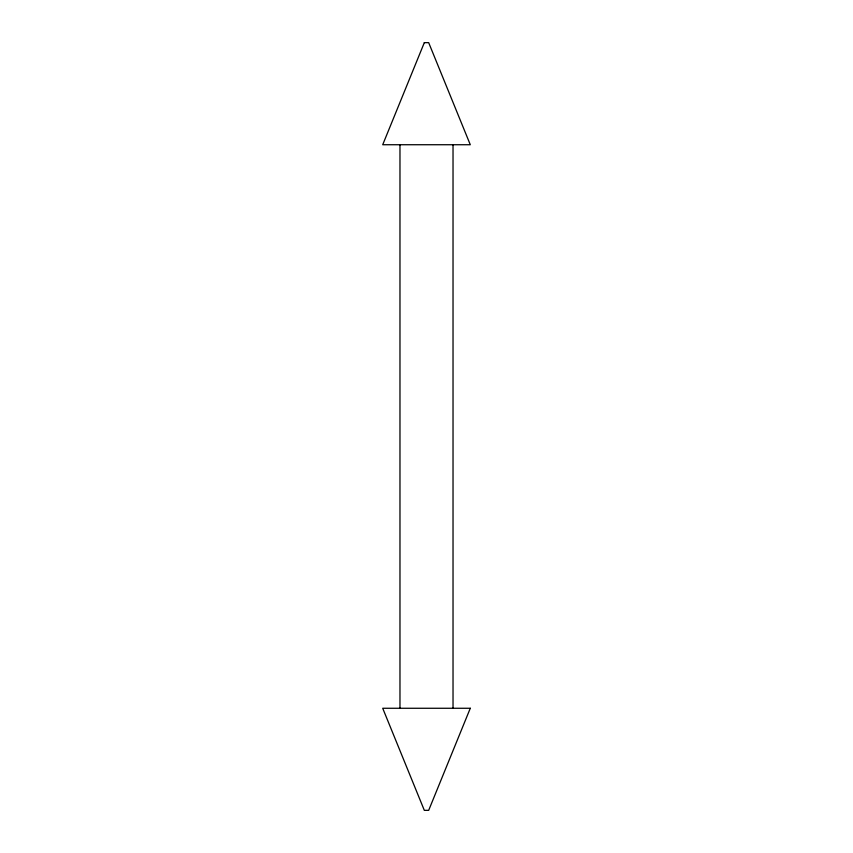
<?xml version="1.0" encoding="UTF-8"?>
<svg xmlns="http://www.w3.org/2000/svg" width="853" height="853" viewBox="0 0 853 853"><rect width="100%" height="100%" fill="white"/><g stroke="black" fill="none" stroke-linecap="round" stroke-linejoin="round"><path stroke-width="1.28" d="M453.028 144.733L453.028 708.267M399.972 144.733L399.972 708.267M424.325 42.65L382.709 144.733L470.291 144.733L428.675 42.65L424.325 42.65M470.291 708.267L428.675 810.35L424.325 810.35L382.709 708.267L470.291 708.267"/></g></svg>
